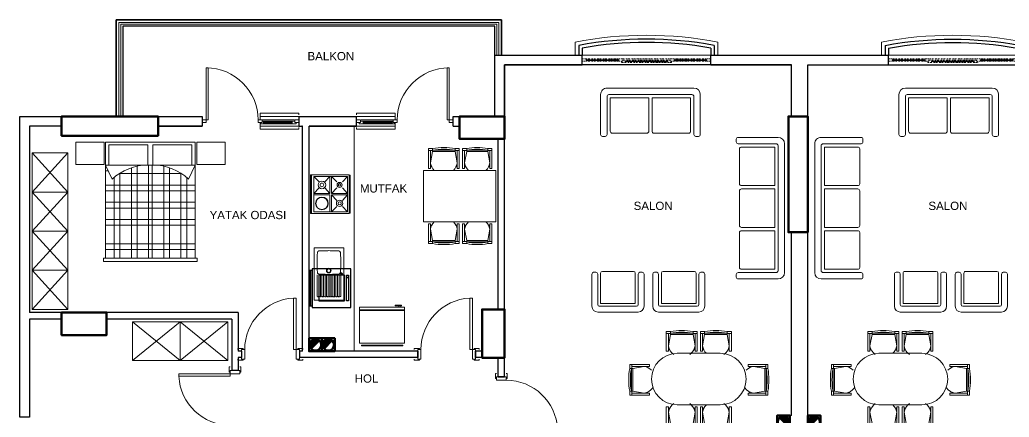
# Model space of a CAD drawing. Header units: millimetres. Extents: x 34 to 2479, y 29 to 1718.
# Drawn here: x 44 to 1582, y 1101 to 1718 of the extents above; entities that cross this region are included whole.
import ezdxf

# ---------------------------------------------------------------- set-up
doc = ezdxf.new("R2010")
doc.units = ezdxf.units.MM
doc.linetypes.add('BORDER', pattern=[1.75, 0.5, -0.25, 0.5, -0.25, 0, -0.25])
doc.linetypes.add('DOT2', pattern=[0.125, 0, -0.125])
for name, color, linetype, lineweight in [('0-Gör-4__0_20_', 6, 'Continuous', 20), ('duv', 142, 'Continuous', 30), ('DUVAR', 7, 'Continuous', 50), ('KOLON', 1, 'Continuous', 50), ('mahal', 1, 'Continuous', 20), ('MIMARI', 2, 'Continuous', 20), ('PENCERE', 3, 'Continuous', 18), ('sıva', 6, 'DOT2', 20), ('TARAMA', 252, 'Continuous', 13), ('TEFRIS', 6, 'Continuous', 15), ('TEFRİŞ', 2, 'Continuous', 25)]:
    doc.layers.add(name, color=color, linetype=linetype, lineweight=lineweight)
doc.layers.add('14_ISLAK_MEKAN_TEFRİŞ', color=134, linetype='Continuous')
doc.layers.add('AHSAP', color=35, linetype='Continuous')
doc.styles.add('text1', font='Arial')

# ---------------------------------------------------------------- blocks, each defined once
blk = doc.blocks.new('a1')
at = {"layer": 'TEFRIS'}
for p, q in [((177.242947, 1348.073006), (177.242947, 1528.363006)), ((316.802947, 1528.363006), (177.242947, 1528.363006)), ((182.588947, 1492.723006), (182.588947, 1523.908006)), ((243.176947, 1523.908006), (182.588947, 1523.908006)), ((243.176947, 1523.908006), (243.176947, 1492.723006)), ((250.868947, 1523.908006), (250.868947, 1492.723006)), ((311.456947, 1523.908006), (250.868947, 1523.908006)), ((311.456947, 1492.723006), (311.456947, 1523.908006)), ((316.802947, 1348.073006), (316.802947, 1528.363006)), ((187.661046, 1470.651197), (177.242947, 1492.723006)), ((316.802947, 1492.723006), (177.242947, 1492.723006)), ((244.067947, 1348.073006), (244.067947, 1492.723006)), ((249.977947, 1348.073006), (249.977947, 1492.723006)), ((306.384849, 1470.651197), (316.802947, 1492.723006)), ((181.44855, 1483.813006), (177.242947, 1483.813006)), ((295.506189, 1479.358006), (198.539706, 1479.358006)), ((199.517947, 1348.073006), (199.517947, 1479.999096)), ((217.337947, 1348.073006), (217.337947, 1488.573152)), ((226.247947, 1348.073006), (226.247947, 1491.002302)), ((267.797947, 1348.073006), (267.797947, 1491.002302)), ((276.707947, 1348.073006), (276.707947, 1488.573152)), ((294.527947, 1348.073006), (294.527947, 1479.999096)), ((316.802947, 1461.538006), (177.242947, 1461.538006)), ((190.607947, 1348.073006), (190.607947, 1473.846259)), ((303.437947, 1348.073006), (303.437947, 1473.846259)), ((316.802947, 1452.628006), (177.242947, 1452.628006)), ((177.242947, 1434.808006), (316.802947, 1434.808006)), ((177.242947, 1425.898006), (316.802947, 1425.898006)), ((177.242947, 1408.078006), (316.802947, 1408.078006)), ((177.242947, 1399.168006), (316.802947, 1399.168006)), ((177.242947, 1370.348006), (316.802947, 1370.348006)), ((177.242947, 1361.438006), (316.802947, 1361.438006)), ((177.242947, 1348.073006), (316.802947, 1348.073006))]:
    blk.add_line(p, q, dxfattribs=at)
at = {"layer": 'TEFRIS', "flags": 128}
for points in [[(131.073483, 1528.363006), (131.073483, 1493.363006), (175.073483, 1493.363006), (175.073483, 1528.363006), (131.073483, 1528.363006)], [(362.972412, 1528.363006), (362.972412, 1493.363006), (318.972412, 1493.363006), (318.972412, 1528.363006), (362.972412, 1528.363006)], [(316.802947, 1348.073006), (319.802947, 1348.073006), (319.802947, 1343.073006), (177.242947, 1343.073006), (174.242947, 1343.073006), (174.242947, 1348.073006), (177.242947, 1348.073006)]]:
    blk.add_lwpolyline(points, dxfattribs=at)
at = {"layer": 'TEFRIS'}
for centre, start, end in [((242.728534, 1412.997055), 89.677747, 133.685448), ((251.317361, 1412.997055), 46.314552, 90.322253)]:
    blk.add_arc(centre, 79.727212, start, end, dxfattribs=at)
blk = doc.blocks.new('bb12')
at = {"layer": '14_ISLAK_MEKAN_TEFRİŞ'}
for p, q in [((1139.887996, -291.899922), (1079.887996, -291.899922)), ((1079.887996, -291.899922), (1079.887996, -351.899922)), ((1139.887996, -351.899922), (1139.887996, -291.899922)), ((1129.887996, -301.899922), (1089.887996, -301.899922)), ((1089.887996, -301.899922), (1089.887996, -341.899922)), ((1129.887996, -341.899922), (1129.887996, -301.899922)), ((1079.887996, -351.899922), (1139.887996, -351.899922)), ((1082.428008, -351.899922), (1082.428008, -356.899922)), ((1089.887996, -341.899922), (1129.887996, -341.899922)), ((1082.428008, -356.899922), (1132.428008, -356.899922)), ((1132.428008, -356.899922), (1137.428008, -356.899922))]:
    blk.add_line(p, q, dxfattribs=at)
at = {"layer": '14_ISLAK_MEKAN_TEFRİŞ', "flags": 128}
for points in [[(1089.659863, -295.395742), (1093.65358, -295.395742), (1093.65358, -298.404103), (1089.659863, -298.404103)], [(1093.65358, -295.395742), (1129.887996, -295.395742), (1129.887996, -298.404103), (1093.65358, -298.404103)]]:
    blk.add_lwpolyline(points, close=True, dxfattribs=at)
for points in [[(1137.428008, -356.899922), (1137.428008, -351.899922)], [(1082.428008, -354.399922), (1137.428008, -354.399922)]]:
    blk.add_lwpolyline(points, dxfattribs=at)
blk = doc.blocks.new('dolap4', base_point=(63.3836, 1268.557))
at = {"layer": 'TEFRIS', "linetype": 'ByBlock'}
for p, q in [((63.383557, 1511.580829), (118.383557, 1450.824871)), ((63.383557, 1450.824871), (118.383557, 1511.580829)), ((118.383557, 1450.824871), (63.383557, 1450.824871)), ((118.383557, 1450.824871), (63.383557, 1390.068912)), ((118.383557, 1390.068912), (63.383557, 1450.824871)), ((118.383557, 1390.068912), (63.383557, 1390.068912)), ((63.383557, 1390.068912), (118.383557, 1329.312954)), ((63.383557, 1329.312954), (118.383557, 1390.068912)), ((118.383557, 1329.312954), (63.383557, 1329.312954)), ((118.383557, 1329.312954), (63.383557, 1268.556996)), ((118.383557, 1268.556996), (63.383557, 1329.312954))]:
    blk.add_line(p, q, dxfattribs=at)
at = {"layer": 'TEFRIS', "flags": 128}
blk.add_lwpolyline([(63.383557, 1268.556996), (63.383557, 1511.580829), (118.383557, 1511.580829), (118.383557, 1268.556996), (63.383557, 1268.556996)], dxfattribs=at)
blk = doc.blocks.new('dolap8', base_point=(219.2061, 1189.2131))
at = {"layer": 'TEFRIS', "linetype": 'ByBlock'}
for p, q in [((219.206078, 1189.21311), (293.217995, 1249.21311)), ((293.217995, 1189.21311), (219.206078, 1249.21311)), ((293.217995, 1249.21311), (293.217995, 1189.21311)), ((293.217995, 1249.21311), (367.229912, 1189.21311)), ((293.217995, 1189.21311), (367.229912, 1249.21311))]:
    blk.add_line(p, q, dxfattribs=at)
at = {"layer": 'TEFRIS', "flags": 128}
blk.add_lwpolyline([(219.206078, 1249.21311), (367.229912, 1249.21311), (367.229912, 1189.21311), (219.206078, 1189.21311), (219.206078, 1249.21311)], dxfattribs=at)
blk = doc.blocks.new('baca')
at = {"layer": 'MIMARI', "linetype": 'Continuous'}
blk.add_hatch(color=256, dxfattribs=at).paths.add_polyline_path([(16.2, -3.8), (15.2, -2.9), (14, -2.1), (12.7, -1.6), (11.4, -1.3), (10, -1.2), (8.6, -1.3), (7.3, -1.6), (6, -2.1), (4.8, -2.9), (3.8, -3.8), (2.9, -4.8), (2.1, -6), (1.6, -7.3), (1.3, -8.6), (1.2, -10), (1.3, -11.4), (1.6, -12.7), (2.1, -14), (2.9, -15.2), (3.8, -16.2)])
at = {"layer": 'DUVAR', "ltscale": 5, "flags": 128}
blk.add_lwpolyline([(0, 0), (20, 0), (20, -20), (0, -20)], close=True, dxfattribs=at)
at = {"layer": 'DUVAR', "ltscale": 5}
blk.add_circle((10, -10), 8.83, dxfattribs=at)
at = {"layer": 'MIMARI', "linetype": 'Continuous'}
blk.add_line((3.8, -16.2), (16.2, -3.8), dxfattribs=at)
blk = doc.blocks.new('klt_2')
at = {"layer": 'TEFRIS'}
for p, q in [((0, -38.139576), (0, 23.860424)), ((7, 26.860424), (3, 26.860424)), ((10, -35.139576), (10, 23.860424)), ((15, -33.139576), (15, 18.860424)), ((72, 21.860424), (18, 21.860424)), ((75, -33.139576), (75, 18.860424)), ((80, -33.139576), (80, 18.860424)), ((83, 21.860424), (137, 21.860424)), ((140, -33.139576), (140, 18.860424)), ((145, -35.139576), (145, 23.860424)), ((148, 26.860424), (152, 26.860424)), ((155, -38.139576), (155, 23.860424)), ((77.5, -38.139576), (13, -38.139576)), ((75, -33.139576), (15, -33.139576)), ((77.5, -38.139576), (142, -38.139576)), ((80, -33.139576), (140, -33.139576)), ((77.5, -48.139576), (10, -48.139576)), ((77.5, -48.139576), (145, -48.139576))]:
    blk.add_line(p, q, dxfattribs=at)
for centre, radius, start, end in [((3, 23.860424), 3, 90, 180), ((7, 23.860424), 3, 0, 90), ((18, 18.860424), 3, 90, 180), ((72, 18.860424), 3, 0, 90), ((83, 18.860424), 3, 90, 180), ((137, 18.860424), 3, 0, 90), ((148, 23.860424), 3, 90, 180), ((152, 23.860424), 3, 0, 90), ((10, -38.139576), 10, 180, 270), ((13, -35.139576), 3, 180, 270), ((142, -35.139576), 3, 270, 0), ((145, -38.139576), 10, 270, 0)]:
    blk.add_arc(centre, radius, start, end, dxfattribs=at)
blk = doc.blocks.new('KOLT')
at = {"layer": 'TEFRIS'}
for p, q in [((-0.004102, 0.051134), (-0.029102, 0.051134)), ((-0.004102, 0.051134), (0.670898, 0.051134)), ((-0.129102, -0.048866), (-0.129102, -0.60504)), ((-0.029102, -0.078866), (-0.029102, -0.60504)), ((-0.004102, -0.048866), (0.640898, -0.048866)), ((-0.004102, -0.048866), (0.000898, -0.048866)), ((0.020898, -0.098866), (0.620898, -0.098866)), ((0.020898, -0.098866), (0.020898, -0.618866)), ((0.620898, -0.098866), (0.620898, -0.618866)), ((0.670898, -0.078866), (0.670898, -0.60504)), ((0.770898, -0.048866), (0.770898, -0.60504)), ((-0.059102, -0.63504), (-0.099102, -0.63504)), ((0.050898, -0.648866), (0.590898, -0.648866)), ((0.700898, -0.63504), (0.740898, -0.63504))]:
    blk.add_line(p, q, dxfattribs=at)
for centre, radius, start, end in [((-0.029102, -0.048866), 0.1, 90, 180), ((0.670898, -0.048866), 0.1, 0, 90), ((0.000898, -0.078866), 0.03, 90, 180), ((0.640898, -0.078866), 0.03, 0, 90), ((-0.099102, -0.60504), 0.03, 180, 270), ((-0.059102, -0.60504), 0.03, 270, 0), ((0.050898, -0.618866), 0.03, 180, 270), ((0.590898, -0.618866), 0.03, 270, 0), ((0.700898, -0.60504), 0.03, 180, 270), ((0.740898, -0.60504), 0.03, 270, 0)]:
    blk.add_arc(centre, radius, start, end, dxfattribs=at)
blk = doc.blocks.new('klt_3')
at = {"layer": 'TEFRIS'}
for p, q in [((-34, 213), (-34, 217)), ((31, 220), (-31, 220)), ((28, 210), (-31, 210)), ((-29, 148), (-29, 202)), ((26, 205), (-26, 205)), ((26, 145), (26, 205)), ((31, 110), (31, 207)), ((41, 110), (41, 210)), ((26, 145), (-26, 145)), ((26, 140), (-26, 140)), ((26, 110), (26, 140)), ((-29, 110), (-29, 137)), ((-29, 110), (-29, 83)), ((26, 110), (26, 80)), ((31, 110), (31, 13)), ((41, 110), (41, 10)), ((26, 80), (-26, 80)), ((-29, 72), (-29, 18)), ((26, 75), (-26, 75)), ((26, 75), (26, 15)), ((-34, 7), (-34, 3)), ((28, 10), (-31, 10)), ((31, 0), (-31, 0)), ((26, 15), (-26, 15))]:
    blk.add_line(p, q, dxfattribs=at)
for centre, radius, start, end in [((-31, 217), 3, 90, 180), ((31, 210), 10, 0, 90), ((-31, 213), 3, 180, 270), ((-26, 202), 3, 90, 180), ((28, 207), 3, 0, 90), ((-26, 148), 3, 180, 270), ((-26, 137), 3, 90, 180), ((-26, 83), 3, 180, 270), ((-26, 72), 3, 90, 180), ((-26, 18), 3, 180, 270), ((-31, 7), 3, 90, 180), ((-31, 3), 3, 180, 270), ((28, 13), 3, 270, 0), ((31, 10), 10, 270, 0)]:
    blk.add_arc(centre, radius, start, end, dxfattribs=at)
blk = doc.blocks.new('dfsgadf')
at = {"layer": 'TEFRIS', "ltscale": 5}
for p, q in [((16407.274855, 28342.226677), (16407.274855, 28311.582287)), ((16413.674855, 28342.226677), (16407.274855, 28342.226677)), ((16413.674855, 28339.052333), (16407.274855, 28339.052333)), ((16410.474855, 28339.027213), (16410.474855, 28311.582287)), ((16413.674855, 28337.570469), (16410.474855, 28319.970469)), ((16413.674855, 28337.570469), (16413.674855, 28342.226677)), ((16413.674855, 28339.608007), (16448.874855, 28339.608007)), ((16413.674855, 28337.570469), (16448.874855, 28337.570469)), ((16448.874855, 28342.226677), (16455.274855, 28342.226677)), ((16448.874855, 28337.570469), (16448.874855, 28342.226677)), ((16448.874855, 28339.052333), (16455.274855, 28339.052333)), ((16448.874855, 28337.570469), (16452.074855, 28319.970469)), ((16452.074855, 28339.027213), (16452.074855, 28311.582287)), ((16455.274855, 28342.226677), (16455.274855, 28311.582287)), ((16460.391587, 28342.226677), (16460.391587, 28311.582287)), ((16460.391587, 28342.226677), (16460.391587, 28311.582287)), ((16466.791587, 28342.226677), (16460.391587, 28342.226677)), ((16466.791587, 28342.226677), (16460.391587, 28342.226677)), ((16466.791587, 28339.052333), (16460.391587, 28339.052333)), ((16466.791587, 28339.052333), (16460.391587, 28339.052333)), ((16463.591587, 28339.027213), (16463.591587, 28311.582287)), ((16463.591587, 28339.027213), (16463.591587, 28311.582287)), ((16466.791587, 28337.570469), (16463.591587, 28319.970469)), ((16466.791587, 28337.570469), (16463.591587, 28319.970469)), ((16466.791587, 28337.570469), (16466.791587, 28342.226677)), ((16466.791587, 28337.570469), (16466.791587, 28342.226677)), ((16466.791587, 28339.608007), (16499.491587, 28339.608007)), ((16499.491587, 28339.608007), (16466.791587, 28339.608007)), ((16466.791587, 28337.570469), (16499.491587, 28337.570469)), ((16499.491587, 28337.570469), (16466.791587, 28337.570469)), ((16499.491587, 28337.570469), (16499.491587, 28342.226677)), ((16499.491587, 28342.226677), (16505.891587, 28342.226677)), ((16499.491587, 28342.226677), (16505.891587, 28342.226677)), ((16499.491587, 28337.570469), (16499.491587, 28342.226677)), ((16499.491587, 28339.052333), (16505.891587, 28339.052333)), ((16499.491587, 28339.052333), (16505.891587, 28339.052333)), ((16499.491587, 28337.570469), (16502.691587, 28319.970469)), ((16499.491587, 28337.570469), (16502.691587, 28319.970469)), ((16502.691587, 28339.027213), (16502.691587, 28311.582287)), ((16502.691587, 28339.027213), (16502.691587, 28311.582287)), ((16505.891587, 28342.226677), (16505.891587, 28311.582287)), ((16505.891587, 28342.226677), (16505.891587, 28311.582287)), ((16399.518633, 28308.469343), (16512.024619, 28308.469343)), ((16399.518633, 28228.469343), (16399.518633, 28308.469343)), ((16410.474855, 28311.582287), (16407.274855, 28311.582287)), ((16412.497186, 28313.857961), (16410.474855, 28313.857961)), ((16450.052523, 28313.857961), (16452.074855, 28313.857961)), ((16452.074855, 28311.582287), (16455.274855, 28311.582287)), ((16463.591587, 28311.582287), (16460.391587, 28311.582287)), ((16463.591587, 28311.582287), (16460.391587, 28311.582287)), ((16465.613918, 28313.857961), (16463.591587, 28313.857961)), ((16465.613918, 28313.857961), (16463.591587, 28313.857961)), ((16500.669255, 28313.857961), (16502.691587, 28313.857961)), ((16500.669255, 28313.857961), (16502.691587, 28313.857961)), ((16502.691587, 28311.582287), (16505.891587, 28311.582287)), ((16502.691587, 28311.582287), (16505.891587, 28311.582287)), ((16512.024619, 28228.469343), (16512.024619, 28308.469343)), ((16512.024619, 28228.469343), (16399.518633, 28228.469343)), ((16410.474855, 28225.356399), (16407.274855, 28225.356399)), ((16407.274855, 28194.712009), (16407.274855, 28225.356399)), ((16410.474855, 28197.911472), (16410.474855, 28225.356399)), ((16412.497186, 28223.080725), (16410.474855, 28223.080725)), ((16413.674855, 28199.368217), (16410.474855, 28216.968217)), ((16448.874855, 28199.368217), (16452.074855, 28216.968217)), ((16450.052523, 28223.080725), (16452.074855, 28223.080725)), ((16452.074855, 28197.911472), (16452.074855, 28225.356399)), ((16452.074855, 28225.356399), (16455.274855, 28225.356399)), ((16455.274855, 28194.712009), (16455.274855, 28225.356399)), ((16460.391587, 28194.712009), (16460.391587, 28225.356399)), ((16463.591587, 28225.356399), (16460.391587, 28225.356399)), ((16460.391587, 28194.712009), (16460.391587, 28225.356399)), ((16463.591587, 28225.356399), (16460.391587, 28225.356399)), ((16463.591587, 28197.911472), (16463.591587, 28225.356399)), ((16463.591587, 28197.911472), (16463.591587, 28225.356399)), ((16465.613918, 28223.080725), (16463.591587, 28223.080725)), ((16465.613918, 28223.080725), (16463.591587, 28223.080725)), ((16466.791587, 28199.368217), (16463.591587, 28216.968217)), ((16466.791587, 28199.368217), (16463.591587, 28216.968217)), ((16499.491587, 28199.368217), (16502.691587, 28216.968217)), ((16499.491587, 28199.368217), (16502.691587, 28216.968217)), ((16500.669255, 28223.080725), (16502.691587, 28223.080725)), ((16500.669255, 28223.080725), (16502.691587, 28223.080725)), ((16502.691587, 28225.356399), (16505.891587, 28225.356399)), ((16502.691587, 28197.911472), (16502.691587, 28225.356399)), ((16502.691587, 28225.356399), (16505.891587, 28225.356399)), ((16502.691587, 28197.911472), (16502.691587, 28225.356399)), ((16505.891587, 28194.712009), (16505.891587, 28225.356399)), ((16505.891587, 28194.712009), (16505.891587, 28225.356399)), ((16413.674855, 28197.886353), (16407.274855, 28197.886353)), ((16413.674855, 28199.368217), (16448.874855, 28199.368217)), ((16413.674855, 28199.368217), (16413.674855, 28194.712009)), ((16413.674855, 28197.330679), (16448.874855, 28197.330679)), ((16448.874855, 28199.368217), (16448.874855, 28194.712009)), ((16448.874855, 28197.886353), (16455.274855, 28197.886353)), ((16466.791587, 28197.886353), (16460.391587, 28197.886353)), ((16466.791587, 28197.886353), (16460.391587, 28197.886353)), ((16499.491587, 28199.368217), (16466.791587, 28199.368217)), ((16466.791587, 28199.368217), (16466.791587, 28194.712009)), ((16466.791587, 28199.368217), (16499.491587, 28199.368217)), ((16466.791587, 28199.368217), (16466.791587, 28194.712009)), ((16499.491587, 28197.330679), (16466.791587, 28197.330679)), ((16466.791587, 28197.330679), (16499.491587, 28197.330679)), ((16499.491587, 28199.368217), (16499.491587, 28194.712009)), ((16499.491587, 28199.368217), (16499.491587, 28194.712009)), ((16499.491587, 28197.886353), (16505.891587, 28197.886353)), ((16499.491587, 28197.886353), (16505.891587, 28197.886353)), ((16413.674855, 28194.712009), (16407.274855, 28194.712009)), ((16448.874855, 28194.712009), (16455.274855, 28194.712009)), ((16466.791587, 28194.712009), (16460.391587, 28194.712009)), ((16466.791587, 28194.712009), (16460.391587, 28194.712009)), ((16499.491587, 28194.712009), (16505.891587, 28194.712009)), ((16499.491587, 28194.712009), (16505.891587, 28194.712009))]:
    blk.add_line(p, q, dxfattribs=at)
for centre, radius, start, end in [((16431.274855, 28246.274715), 97.552749, 79.606054, 100.393946), ((16431.274855, 28246.097121), 95.152749, 79.340864, 100.659136), ((16483.141587, 28259.529907), 84.297558, 78.816269, 101.183731), ((16483.141587, 28259.529907), 84.297558, 78.816269, 101.183731), ((16483.141587, 28259.020696), 82.229175, 78.531186, 101.468814), ((16483.141587, 28259.020696), 82.229175, 78.531186, 101.468814), ((16431.274855, 28323.461378), 21.090909, 189.527283, 225.302425), ((16431.274855, 28323.461378), 21.090909, 314.697575, 350.472717), ((16484.391587, 28323.461378), 21.090909, 189.527283, 225.302425), ((16484.391587, 28323.461378), 21.090909, 189.527283, 225.302425), ((16481.891587, 28323.461378), 21.090909, 314.697575, 350.472717), ((16481.891587, 28323.461378), 21.090909, 314.697575, 350.472717), ((16431.274855, 28213.477308), 21.090909, 134.697575, 170.472717), ((16431.274855, 28213.477308), 21.090909, 9.527283, 45.302425), ((16484.391587, 28213.477308), 21.090909, 134.697575, 170.472717), ((16484.391587, 28213.477308), 21.090909, 134.697575, 170.472717), ((16481.891587, 28213.477308), 21.090909, 9.527283, 45.302425), ((16481.891587, 28213.477308), 21.090909, 9.527283, 45.302425), ((16431.274855, 28290.841564), 95.152749, 259.340864, 280.659136), ((16483.141587, 28277.91799), 82.229175, 258.531186, 281.468814), ((16483.141587, 28277.91799), 82.229175, 258.531186, 281.468814), ((16431.274855, 28290.66397), 97.552749, 259.606054, 280.393946), ((16483.141587, 28277.408779), 84.297558, 258.816269, 281.183731), ((16483.141587, 28277.408779), 84.297558, 258.816269, 281.183731)]:
    blk.add_arc(centre, radius, start, end, dxfattribs=at)
blk = doc.blocks.new('kapı_10')
at = {"layer": '0-Gör-4__0_20_', "ltscale": 5}
for p, q in [((-9, -2.5), (-9, 5.5)), ((-9, 5.5), (-7.5, 5.5)), ((9, 5.5), (7.5, 5.5)), ((9, -2.5), (9, 5.5)), ((-7.5, -2.5), (-9, -2.5)), ((7.5, -2.5), (9, -2.5)), ((7.5, -5), (87.399937, -5)), ((7.5, -5), (7.5, -9)), ((7.5, -9), (87.399937, -9)), ((87.399937, -5), (87.399937, -9)), ((-9, -95.5), (-9, -87.5)), ((-9, -87.5), (-7.5, -87.5)), ((9, -87.5), (7.5, -87.5)), ((9, -95.5), (9, -87.5)), ((-7.5, -95.5), (-9, -95.5)), ((7.5, -95.5), (9, -95.5))]:
    blk.add_line(p, q, dxfattribs=at)
at = {"layer": '0-Gör-4__0_20_', "ltscale": 5, "flags": 128}
for points in [[(-7.5, 0), (7.5, 0), (7.5, -5), (-7.5, -5), (-7.5, 0)], [(-7.5, -85), (7.5, -85), (7.5, -90), (-7.5, -90), (-7.5, -85)]]:
    blk.add_lwpolyline(points, dxfattribs=at)
at = {"layer": '0-Gör-4__0_20_', "ltscale": 5}
blk.add_arc((7.5, -5), 80, 270, 357.134016, dxfattribs=at)
blk = doc.blocks.new('fgdfgfr')
at = {"layer": 'TEFRIS'}
for p, q in [((1223.771266, -39316.767325), (1223.771266, -39301.767325)), ((1373.771266, -39296.767325), (1313.771266, -39296.767325)), ((1313.771266, -39296.767325), (1313.771266, -39301.767325)), ((1313.771266, -39307.267325), (1313.771266, -39301.767325)), ((1373.771266, -39301.767325), (1313.771266, -39301.767325)), ((1373.771266, -39299.267325), (1373.771266, -39296.767325)), ((1373.771266, -39301.767325), (1373.771266, -39316.767325)), ((1229.771266, -39307.267325), (1223.771266, -39307.267325)), ((1223.771266, -39311.267325), (1223.771266, -39307.267325)), ((1229.771266, -39311.267325), (1223.771266, -39311.267325)), ((1229.771266, -39311.267325), (1229.771266, -39307.267325)), ((1316.771266, -39307.267325), (1310.771266, -39307.267325)), ((1310.771266, -39311.267325), (1310.771266, -39307.267325)), ((1316.771266, -39311.267325), (1310.771266, -39311.267325)), ((1313.771266, -39316.767325), (1313.771266, -39311.267325)), ((1313.771266, -39321.767325), (1313.771266, -39316.767325)), ((1373.771266, -39316.767325), (1313.771266, -39316.767325)), ((1314.771266, -39313.267325), (1314.771266, -39311.267325)), ((1369.771266, -39313.267325), (1314.771266, -39313.267325)), ((1316.771266, -39311.267325), (1316.771266, -39307.267325)), ((1366.771266, -39307.267325), (1316.771266, -39307.267325)), ((1367.771266, -39309.267325), (1316.771266, -39309.267325)), ((1318.771266, -39313.267325), (1318.771266, -39309.267325)), ((1363.771266, -39310.767325), (1318.771266, -39310.767325)), ((1363.771266, -39311.767325), (1318.771266, -39311.767325)), ((1363.771266, -39313.267325), (1363.771266, -39309.267325)), ((1373.771266, -39307.267325), (1367.771266, -39307.267325)), ((1367.771266, -39311.267325), (1367.771266, -39307.267325)), ((1373.771266, -39311.267325), (1367.771266, -39311.267325)), ((1369.771266, -39313.267325), (1369.771266, -39311.267325)), ((1373.771266, -39321.767325), (1313.771266, -39321.767325)), ((1373.771266, -39319.267325), (1373.771266, -39321.767325))]:
    blk.add_line(p, q, dxfattribs=at)
at = {"layer": 'TEFRIS', "flags": 128}
blk.add_lwpolyline([(1229.771266, -39307.267325), (1229.771266, -39226.267325), (1232.769211, -39226.322824), (1232.769211, -39307.267325), (1229.771266, -39307.267325)], dxfattribs=at)
at = {"layer": 'TEFRIS'}
blk.add_arc((1229.771266, -39307.267325), 81, 0, 90, dxfattribs=at)
blk = doc.blocks.new('gdgffg')
at = {"layer": 'PENCERE', "ltscale": 5}
for p, q in [((421.613762, -49280.283032), (421.613765, -49300.607307)), ((643.613766, -49280.28298), (643.613769, -49300.607307))]:
    blk.add_line(p, q, dxfattribs=at)
at = {"layer": 'PENCERE', "lineweight": 25, "ltscale": 5}
for p, q in [((427.613763, -49285.395158), (427.613765, -49300.607306)), ((637.613767, -49285.395109), (637.613769, -49300.607308)), ((432.613764, -49289.680565), (432.613765, -49300.607305)), ((632.613768, -49289.680518), (632.613769, -49300.607309)), ((632.613769, -49315.60726), (432.613769, -49315.607308))]:
    blk.add_line(p, q, dxfattribs=at)
at = {"layer": 'PENCERE'}
for p, q in [((432.613765, -49300.607308), (632.613769, -49300.60726)), ((432.613769, -49315.607308), (432.613766, -49300.607308)), ((632.613769, -49315.60726), (632.613769, -49300.607309)), ((489.613767, -49307.607292), (438.613767, -49307.607306)), ((489.613767, -49308.607292), (438.613767, -49308.607306)), ((565.613767, -49309.607277), (499.613767, -49309.60729)), ((565.613767, -49310.607277), (499.613767, -49310.60729)), ((626.613767, -49307.607262), (575.613767, -49307.607275)), ((626.613767, -49308.607262), (575.613767, -49308.607275))]:
    blk.add_line(p, q, dxfattribs=at)
at = {"layer": 'PENCERE', "linetype": 'BORDER', "ltscale": 5}
for p, q in [((488.613767, -49306.107293), (439.613767, -49306.107306)), ((488.613767, -49310.107293), (439.613767, -49310.107306)), ((495.613767, -49306.107291), (489.613767, -49306.107292)), ((489.613767, -49310.107292), (489.613767, -49306.107292)), ((495.613767, -49310.107291), (489.613767, -49310.107292)), ((493.613768, -49312.107292), (493.613767, -49310.107292)), ((571.613768, -49312.107276), (493.613768, -49312.107292)), ((495.613767, -49310.107291), (495.613767, -49306.107291)), ((569.613767, -49308.107277), (495.613767, -49308.107291)), ((568.613767, -49306.107277), (496.613767, -49306.107291)), ((499.613768, -49312.10729), (499.613767, -49308.10729)), ((565.613768, -49312.107277), (565.613767, -49308.107277)), ((575.613767, -49306.107275), (569.613767, -49306.107277)), ((569.613767, -49310.107277), (569.613767, -49306.107277)), ((575.613767, -49310.107275), (569.613767, -49310.107277)), ((571.613768, -49312.107276), (571.613767, -49310.107276)), ((575.613767, -49310.107275), (575.613767, -49306.107275)), ((625.613767, -49306.107262), (576.613767, -49306.107275)), ((625.613767, -49310.107262), (576.613767, -49310.107275))]:
    blk.add_line(p, q, dxfattribs=at)
at = {"layer": 'PENCERE', "linetype": 'BORDER', "ltscale": 5, "flags": 128}
for points in [[(438.613767, -49306.107306), (432.613767, -49306.107308), (432.613767, -49310.107308), (438.613767, -49310.107306), (438.613767, -49306.107306)], [(632.613767, -49306.10726), (626.613767, -49306.107262), (626.613767, -49310.107262), (632.613767, -49310.10726), (632.613767, -49306.10726)]]:
    blk.add_lwpolyline(points, dxfattribs=at)
at = {"layer": 'PENCERE', "ltscale": 5}
blk.add_arc((532.613897, -49852.002153), 582.394869, 79.012659, 100.987368, dxfattribs=at)
at = {"layer": 'PENCERE', "lineweight": 25, "ltscale": 5}
for centre, radius, start, end in [((532.613896, -49843.699495), 568.092211, 79.348842, 100.651185), ((532.613895, -49836.213919), 555.606635, 79.631217, 100.36881)]:
    blk.add_arc(centre, radius, start, end, dxfattribs=at)
blk = doc.blocks.new('Firin')
at = {"layer": 'TEFRIS'}
for p, q in [((0, -0.012687), (0.6, -0.012687)), ((0.2875, -0.05), (0.2875, -0.300568)), ((0.398274, -0.131875), (0.3125, -0.05)), ((0.575, -0.05), (0.489226, -0.131875)), ((0.2875, -0.300568), (0.025, -0.300568)), ((0.398274, -0.218693), (0.3125, -0.300568)), ((0.575, -0.300568), (0.489226, -0.218693)), ((0.025, -0.324432), (0.110774, -0.406307)), ((0.201726, -0.406307), (0.2875, -0.324432)), ((0.398274, -0.406307), (0.3125, -0.324432)), ((0.575, -0.324432), (0.489226, -0.406307)), ((0.025, -0.575), (0.110774, -0.493125)), ((0.201726, -0.493125), (0.2875, -0.575)), ((0.398274, -0.493125), (0.3125, -0.575)), ((0.575, -0.575), (0.489226, -0.493125))]:
    blk.add_line(p, q, dxfattribs=at)
at = {"layer": 'TEFRIS', "flags": 128}
for points in [[(0, 0), (0.6, 0), (0.6, -0.6), (0, -0.6)], [(0.025, -0.575), (0.575, -0.575), (0.575, -0.05), (0.025, -0.05)]]:
    blk.add_lwpolyline(points, close=True, dxfattribs=at)
for points in [[(0.3125, -0.05), (0.3125, -0.300568), (0.575, -0.300568)], [(0.2875, -0.575), (0.2875, -0.324432), (0.025, -0.324432)], [(0.3125, -0.575), (0.3125, -0.324432), (0.575, -0.324432)], [(0.005, -0.6), (0.005, -0.614), (0.595, -0.614), (0.595, -0.6)], [(0.15, -0.6), (0.15, -0.6125), (0.2, -0.6125), (0.2, -0.6)], [(0.225, -0.6), (0.225, -0.6125), (0.275, -0.6125), (0.275, -0.6)], [(0.3, -0.6), (0.3, -0.6125), (0.35, -0.6125), (0.35, -0.6)], [(0.375, -0.6), (0.375, -0.6125), (0.425, -0.6125), (0.425, -0.6)], [(0.45, -0.6), (0.45, -0.6125), (0.5, -0.6125), (0.5, -0.6)]]:
    blk.add_lwpolyline(points, dxfattribs=at)
at = {"layer": 'TEFRIS'}
for centre, radius in [((0.15625, -0.175284), 0.098575), ((0.15625, -0.175284), 0.093575), ((0.44375, -0.175284), 0.05975), ((0.44375, -0.175284), 0.029375), ((0.15625, -0.449716), 0.049177), ((0.15625, -0.449716), 0.024177), ((0.44375, -0.449716), 0.039833), ((0.44375, -0.449716), 0.019583)]:
    blk.add_circle(centre, radius, dxfattribs=at)
blk = doc.blocks.new('bzd_7060')
at = {"layer": 'TEFRIS'}
for p, q in [((-59, 67), (-60, 67)), ((-60, 67), (-60, 3)), ((-59, 3), (-59, 67)), ((-56, 0), (-56, 70)), ((-56, 70), (0, 70)), ((-5, 0), (-5, 70)), ((-4, 70), (-4, 0)), ((0, 70), (0, 0)), ((0, 64), (2, 64)), ((3, 65), (2, 65)), ((2, 65), (2, 55)), ((3, 55), (3, 65)), ((0, 61), (2, 61)), ((2, 55), (3, 55)), ((-60, 3), (-59, 3)), ((0, 0), (-56, 0))]:
    blk.add_line(p, q, dxfattribs=at)
blk = doc.blocks.new('EVIYE1')
at = {"layer": 'TEFRIS'}
for p, q in [((-33.48683, 5.721164), (-33.48683, 52.221164)), ((-32.48683, 53.221164), (51.51317, 53.221164)), ((7.01317, 49.721164), (11.01317, 49.721164)), ((9.01317, 47.721164), (9.01317, 51.721164)), ((52.51317, 5.721164), (52.51317, 52.221164)), ((45.71317, 45.657831), (9.55908, 45.657831)), ((45.71317, 43.097831), (10.01317, 43.097831)), ((45.71317, 40.537831), (10.01317, 40.537831)), ((45.71317, 37.977831), (10.01317, 37.977831)), ((45.71317, 35.417831), (10.065071, 35.417831)), ((45.71317, 32.857831), (10.104855, 32.857831)), ((11.01317, 48.221164), (45.71317, 48.221164)), ((46.91317, 47.021164), (46.91317, 46.857831)), ((46.91317, 44.457831), (46.91317, 44.297831)), ((46.91317, 41.897831), (46.91317, 41.737831)), ((46.91317, 39.337831), (46.91317, 39.177831)), ((46.91317, 36.777831), (46.91317, 36.617831)), ((46.91317, 34.217831), (46.91317, 34.057831)), ((45.71317, 20.057831), (10.01317, 20.057831)), ((45.71317, 17.497831), (10.01317, 17.497831)), ((45.71317, 22.617831), (10.066868, 22.617831)), ((45.71317, 25.177831), (10.105933, 25.177831)), ((45.71317, 30.297831), (10.124925, 30.297831)), ((45.71317, 27.737831), (10.125285, 27.737831)), ((46.91317, 31.657831), (46.91317, 31.497831)), ((46.91317, 26.537831), (46.91317, 26.377831)), ((46.91317, 23.977831), (46.91317, 23.817831)), ((46.91317, 21.417831), (46.91317, 21.257831)), ((46.91317, 18.857831), (46.91317, 18.697831)), ((46.91317, 16.297831), (46.91317, 16.137831)), ((-32.48683, 4.721164), (51.51317, 4.721164)), ((45.71317, 12.377831), (9.573338, 12.377831)), ((45.71317, 14.937831), (10.01317, 14.937831)), ((11.01317, 9.721164), (45.71317, 9.721164)), ((46.91317, 13.737831), (46.91317, 13.577831)), ((46.91317, 11.177831), (46.91317, 10.921164))]:
    blk.add_line(p, q, dxfattribs=at)
at = {"layer": 'TEFRIS', "flags": 128}
for points in [[(-28.069916, 12.721164, -0.009845), (-28.274831, 15.359359, -0.008463), (-28.505678, 21.000317, -0.005994), (-28.601232, 28.971164, -0.005994), (-28.505678, 36.942012, -0.008463), (-28.274831, 42.58297, -0.009845), (-28.069916, 45.221164, -0.374103)], [(-25.48683, 47.80425, -0.009845), (-22.848628, 48.009165, -0.008463), (-17.20767, 48.240013, -0.005994), (-9.236822, 48.335566, -0.005994), (-1.265975, 48.240013, -0.008463), (4.374983, 48.009165, -0.009845), (7.01317, 47.804252, -0.374103)], [(9.596257, 12.721164, 0.009845), (9.801171, 15.359359, 0.008463), (10.032018, 21.000317, 0.005994), (10.127572, 28.971164, 0.005994), (10.032018, 36.942012, 0.008463), (9.801171, 42.58297, 0.009845), (9.596257, 45.221164, 0.374103)], [(-25.48683, 10.138078, 0.009845), (-22.848628, 9.933163, 0.008463), (-17.20767, 9.702316, 0.005994), (-9.236822, 9.606762, 0.005994), (-1.265975, 9.702316, 0.008463), (4.374983, 9.933163, 0.009845), (7.01317, 10.138077, 0.374103)]]:
    blk.add_lwpolyline(points, format="xyb", dxfattribs=at)
at = {"layer": 'TEFRIS'}
for centre, radius in [((9.01317, 49.721164), 1.5), ((4.01317, 28.721164), 3.75), ((4.01317, 28.721164), 2.9)]:
    blk.add_circle(centre, radius, dxfattribs=at)
for centre, radius, start, end in [((-32.48683, 52.221164), 1, 90, 180), ((51.51317, 52.221164), 1, 0, 90), ((-25.48683, 45.221164), 2.583087, 90, 180), ((7.01317, 45.221164), 2.583087, 0, 90), ((45.71317, 47.021164), 1.2, 0, 90), ((45.71317, 46.857831), 1.2, 270, 0), ((45.71317, 44.457831), 1.2, 0, 90), ((45.71317, 44.297831), 1.2, 270, 0), ((45.71317, 41.897831), 1.2, 0, 90), ((45.71317, 41.737831), 1.2, 270, 0), ((45.71317, 39.337831), 1.2, 0, 90), ((45.71317, 39.177831), 1.2, 270, 0), ((45.71317, 36.777831), 1.2, 0, 90), ((45.71317, 36.617831), 1.2, 270, 0), ((45.71317, 34.217831), 1.2, 0, 90), ((45.71317, 34.057831), 1.2, 270, 0), ((45.71317, 31.657831), 1.2, 0, 90), ((45.71317, 31.497831), 1.2, 270, 0), ((45.71317, 29.097831), 1.2, 0, 90), ((45.71317, 28.937831), 1.2, 270, 0), ((45.71317, 26.537831), 1.2, 0, 90), ((45.71317, 26.377831), 1.2, 270, 0), ((45.71317, 23.977831), 1.2, 0, 90), ((45.71317, 23.817831), 1.2, 270, 0), ((45.71317, 21.417831), 1.2, 0, 90), ((45.71317, 21.257831), 1.2, 270, 0), ((45.71317, 18.857831), 1.2, 0, 90), ((45.71317, 18.697831), 1.2, 270, 0), ((45.71317, 16.297831), 1.2, 0, 90), ((-32.48683, 5.721164), 1, 180, 270), ((-25.48683, 12.721164), 2.583087, 180, 270), ((7.01317, 12.721164), 2.583087, 270, 0), ((45.71317, 16.137831), 1.2, 270, 0), ((45.71317, 13.737831), 1.2, 0, 90), ((45.71317, 13.577831), 1.2, 270, 0), ((45.71317, 11.177831), 1.2, 0, 90), ((45.71317, 10.921164), 1.2, 270, 0), ((51.51317, 5.721164), 1, 270, 0)]:
    blk.add_arc(centre, radius, start, end, dxfattribs=at)
blk = doc.blocks.new('masa_6')
at = {"layer": 'PENCERE'}
for p, q in [((-106.887727, 40), (-40, 40)), ((-40, -40), (-106.887727, -40))]:
    blk.add_line(p, q, dxfattribs=at)
for centre, start, end in [((-106.887727, 0), 90, 180), ((-40, 0), 0, 90), ((-106.887727, 0), 180, 270), ((-40, 0), 270, 0)]:
    blk.add_arc(centre, 40, start, end, dxfattribs=at)
at = {"layer": 'TARAMA'}
for p, q in [((-124.002229, 73.757334), (-124.002229, 43.112944)), ((-117.602229, 73.757334), (-124.002229, 73.757334)), ((-117.602229, 70.58299), (-124.002229, 70.58299)), ((-120.802229, 70.557871), (-120.802229, 43.112944)), ((-117.602229, 69.101126), (-120.802229, 51.501126)), ((-117.602229, 69.101126), (-117.602229, 73.757334)), ((-117.602229, 71.138664), (-82.402229, 71.138664)), ((-117.602229, 69.101126), (-82.402229, 69.101126)), ((-82.402229, 73.757334), (-76.002229, 73.757334)), ((-82.402229, 69.101126), (-82.402229, 73.757334)), ((-82.402229, 70.58299), (-76.002229, 70.58299)), ((-82.402229, 69.101126), (-79.202229, 51.501126)), ((-79.202229, 70.557871), (-79.202229, 43.112944)), ((-76.002229, 73.757334), (-76.002229, 43.112944)), ((-70.885498, 73.757334), (-70.885498, 43.112944)), ((-70.885498, 73.757334), (-70.885498, 43.112944)), ((-64.485498, 73.757334), (-70.885498, 73.757334)), ((-64.485498, 73.757334), (-70.885498, 73.757334)), ((-64.485498, 70.58299), (-70.885498, 70.58299)), ((-64.485498, 70.58299), (-70.885498, 70.58299)), ((-67.685498, 70.557871), (-67.685498, 43.112944)), ((-67.685498, 70.557871), (-67.685498, 43.112944)), ((-64.485498, 69.101126), (-67.685498, 51.501126)), ((-64.485498, 69.101126), (-67.685498, 51.501126)), ((-64.485498, 69.101126), (-64.485498, 73.757334)), ((-64.485498, 69.101126), (-64.485498, 73.757334)), ((-64.485498, 71.138664), (-29.285498, 71.138664)), ((-29.285498, 71.138664), (-64.485498, 71.138664)), ((-64.485498, 69.101126), (-29.285498, 69.101126)), ((-29.285498, 69.101126), (-64.485498, 69.101126)), ((-29.285498, 69.101126), (-29.285498, 73.757334)), ((-29.285498, 73.757334), (-22.885498, 73.757334)), ((-29.285498, 73.757334), (-22.885498, 73.757334)), ((-29.285498, 69.101126), (-29.285498, 73.757334)), ((-29.285498, 70.58299), (-22.885498, 70.58299)), ((-29.285498, 70.58299), (-22.885498, 70.58299)), ((-29.285498, 69.101126), (-26.085498, 51.501126)), ((-29.285498, 69.101126), (-26.085498, 51.501126)), ((-26.085498, 70.557871), (-26.085498, 43.112944)), ((-26.085498, 70.557871), (-26.085498, 43.112944)), ((-22.885498, 73.757334), (-22.885498, 43.112944)), ((-22.885498, 73.757334), (-22.885498, 43.112944)), ((-120.802229, 43.112944), (-124.002229, 43.112944)), ((-118.779898, 45.388618), (-120.802229, 45.388618)), ((-81.224561, 45.388618), (-79.202229, 45.388618)), ((-79.202229, 43.112944), (-76.002229, 43.112944)), ((-67.685498, 43.112944), (-70.885498, 43.112944)), ((-67.685498, 43.112944), (-70.885498, 43.112944)), ((-65.663166, 45.388618), (-67.685498, 45.388618)), ((-65.663166, 45.388618), (-67.685498, 45.388618)), ((-28.107829, 45.388618), (-26.085498, 45.388618)), ((-28.107829, 45.388618), (-26.085498, 45.388618)), ((-26.085498, 43.112944), (-22.885498, 43.112944)), ((-26.085498, 43.112944), (-22.885498, 43.112944)), ((-180.833592, 22.788576), (-150.189202, 22.788576)), ((-180.833592, 16.388576), (-180.833592, 22.788576)), ((-176.177384, 16.388576), (-180.833592, 16.388576)), ((-178.214922, -18.811424), (-178.214922, 16.388576)), ((-177.659247, 16.388576), (-177.659247, 22.788576)), ((-177.634128, 19.588576), (-150.189202, 19.588576)), ((-176.177384, 16.388576), (-158.577384, 19.588576)), ((-176.177384, -18.811424), (-176.177384, 16.388576)), ((-152.464876, 17.566245), (-152.464876, 19.588576)), ((-150.189202, 19.588576), (-150.189202, 22.788576)), ((33.945865, 22.788576), (3.301475, 22.788576)), ((3.301475, 19.588576), (3.301475, 22.788576)), ((30.746401, 19.588576), (3.301475, 19.588576)), ((5.577149, 17.566245), (5.577149, 19.588576)), ((29.289657, 16.388576), (11.689657, 19.588576)), ((29.289657, 16.388576), (33.945865, 16.388576)), ((29.289657, -18.811424), (29.289657, 16.388576)), ((30.771521, 16.388576), (30.771521, 22.788576)), ((31.327195, -18.811424), (31.327195, 16.388576)), ((33.945865, 16.388576), (33.945865, 22.788576)), ((-180.833592, -18.811424), (-180.833592, -25.211424)), ((-176.177384, -18.811424), (-180.833592, -18.811424)), ((-180.833592, -25.211424), (-150.189202, -25.211424)), ((-177.659247, -18.811424), (-177.659247, -25.211424)), ((-177.634128, -22.011424), (-150.189202, -22.011424)), ((-176.177384, -18.811424), (-158.577384, -22.011424)), ((-152.464876, -19.989092), (-152.464876, -22.011424)), ((-150.189202, -22.011424), (-150.189202, -25.211424)), ((30.746401, -22.011424), (3.301475, -22.011424)), ((3.301475, -22.011424), (3.301475, -25.211424)), ((33.945865, -25.211424), (3.301475, -25.211424)), ((5.577149, -19.989092), (5.577149, -22.011424)), ((29.289657, -18.811424), (11.689657, -22.011424)), ((29.289657, -18.811424), (33.945865, -18.811424)), ((30.771521, -18.811424), (30.771521, -25.211424)), ((33.945865, -18.811424), (33.945865, -25.211424)), ((-120.802229, -43.112944), (-124.002229, -43.112944)), ((-124.002229, -73.757334), (-124.002229, -43.112944)), ((-120.802229, -70.557871), (-120.802229, -43.112944)), ((-118.779898, -45.388618), (-120.802229, -45.388618)), ((-81.224561, -45.388618), (-79.202229, -45.388618)), ((-79.202229, -70.557871), (-79.202229, -43.112944)), ((-79.202229, -43.112944), (-76.002229, -43.112944)), ((-76.002229, -73.757334), (-76.002229, -43.112944)), ((-70.885498, -73.757334), (-70.885498, -43.112944)), ((-67.685498, -43.112944), (-70.885498, -43.112944)), ((-70.885498, -73.757334), (-70.885498, -43.112944)), ((-67.685498, -43.112944), (-70.885498, -43.112944)), ((-67.685498, -70.557871), (-67.685498, -43.112944)), ((-67.685498, -70.557871), (-67.685498, -43.112944)), ((-65.663166, -45.388618), (-67.685498, -45.388618)), ((-65.663166, -45.388618), (-67.685498, -45.388618)), ((-28.107829, -45.388618), (-26.085498, -45.388618)), ((-28.107829, -45.388618), (-26.085498, -45.388618)), ((-26.085498, -43.112944), (-22.885498, -43.112944)), ((-26.085498, -70.557871), (-26.085498, -43.112944)), ((-26.085498, -43.112944), (-22.885498, -43.112944)), ((-26.085498, -70.557871), (-26.085498, -43.112944)), ((-22.885498, -73.757334), (-22.885498, -43.112944)), ((-22.885498, -73.757334), (-22.885498, -43.112944)), ((-117.602229, -69.101126), (-120.802229, -51.501126)), ((-82.402229, -69.101126), (-79.202229, -51.501126)), ((-64.485498, -69.101126), (-67.685498, -51.501126)), ((-64.485498, -69.101126), (-67.685498, -51.501126)), ((-29.285498, -69.101126), (-26.085498, -51.501126)), ((-29.285498, -69.101126), (-26.085498, -51.501126)), ((-117.602229, -70.58299), (-124.002229, -70.58299)), ((-117.602229, -73.757334), (-124.002229, -73.757334)), ((-117.602229, -69.101126), (-82.402229, -69.101126)), ((-117.602229, -69.101126), (-117.602229, -73.757334)), ((-117.602229, -71.138664), (-82.402229, -71.138664)), ((-82.402229, -69.101126), (-82.402229, -73.757334)), ((-82.402229, -70.58299), (-76.002229, -70.58299)), ((-82.402229, -73.757334), (-76.002229, -73.757334)), ((-64.485498, -70.58299), (-70.885498, -70.58299)), ((-64.485498, -70.58299), (-70.885498, -70.58299)), ((-64.485498, -73.757334), (-70.885498, -73.757334)), ((-64.485498, -73.757334), (-70.885498, -73.757334)), ((-29.285498, -69.101126), (-64.485498, -69.101126)), ((-64.485498, -69.101126), (-64.485498, -73.757334)), ((-64.485498, -69.101126), (-29.285498, -69.101126)), ((-64.485498, -69.101126), (-64.485498, -73.757334)), ((-29.285498, -71.138664), (-64.485498, -71.138664)), ((-64.485498, -71.138664), (-29.285498, -71.138664)), ((-29.285498, -69.101126), (-29.285498, -73.757334)), ((-29.285498, -69.101126), (-29.285498, -73.757334)), ((-29.285498, -70.58299), (-22.885498, -70.58299)), ((-29.285498, -70.58299), (-22.885498, -70.58299)), ((-29.285498, -73.757334), (-22.885498, -73.757334)), ((-29.285498, -73.757334), (-22.885498, -73.757334))]:
    blk.add_line(p, q, dxfattribs=at)
for centre, radius, start, end in [((-100.002229, -22.194628), 97.552749, 79.606054, 100.393946), ((-100.002229, -22.372221), 95.152749, 79.340864, 100.659136), ((-46.885498, -22.194628), 97.552749, 79.606054, 100.393946), ((-46.885498, -22.194628), 97.552749, 79.606054, 100.393946), ((-46.885498, -22.372221), 95.152749, 79.340864, 100.659136), ((-46.885498, -22.372221), 95.152749, 79.340864, 100.659136), ((-100.002229, 54.992035), 21.090909, 189.527283, 233.67779), ((-100.002229, 54.992035), 21.090909, 314.697575, 350.472717), ((-46.885498, 54.992035), 21.090909, 189.527283, 225.302425), ((-46.885498, 54.992035), 21.090909, 189.527283, 233.67779), ((-46.885498, 54.992035), 21.090909, 306.32221, 350.472717), ((-46.885498, 54.992035), 21.090909, 314.697575, 350.472717), ((-84.88163, -1.211424), 97.552749, 169.606054, 190.393946), ((-84.704036, -1.211424), 95.152749, 169.340864, 190.659136), ((-162.068293, -1.211424), 21.090909, 44.697575, 80.472717), ((15.180566, -1.211424), 21.090909, 99.527283, 135.302425), ((-62.183691, -1.211424), 95.152749, 349.340864, 10.659136), ((-62.006097, -1.211424), 97.552749, 349.606054, 10.393946), ((-162.068293, -1.211424), 21.090909, 279.527283, 323.67779), ((15.180566, -1.211424), 21.090909, 216.32221, 260.472717), ((-100.002229, -54.992035), 21.090909, 126.32221, 170.472717), ((-100.002229, -54.992035), 21.090909, 9.527283, 45.302425), ((-46.885498, -54.992035), 21.090909, 126.32221, 170.472717), ((-46.885498, -54.992035), 21.090909, 134.697575, 170.472717), ((-46.885498, -54.992035), 21.090909, 9.527283, 53.67779), ((-46.885498, -54.992035), 21.090909, 9.527283, 45.302425), ((-100.002229, 22.194628), 97.552749, 259.606054, 280.393946), ((-100.002229, 22.372221), 95.152749, 259.340864, 280.659136), ((-46.885498, 22.194628), 97.552749, 259.606054, 280.393946), ((-46.885498, 22.194628), 97.552749, 259.606054, 280.393946), ((-46.885498, 22.372221), 95.152749, 259.340864, 280.659136), ((-46.885498, 22.372221), 95.152749, 259.340864, 280.659136)]:
    blk.add_arc(centre, radius, start, end, dxfattribs=at)
at = {"layer": 'TEFRİŞ'}
for p, q in [((-146.887727, 0), (-146.887727, 0)), ((0, 0), (0, 0))]:
    blk.add_line(p, q, dxfattribs=at)

msp = doc.modelspace()

# ---------------------------------------------------------------- linework, layer by layer
for p, q in [((792.595611, 1718.310939), (193.914759, 1718.305823)), ((193.914759, 1718.305823), (193.914759, 1568.307219)), ((782.595611, 1708.310939), (203.914759, 1708.305823)), ((203.914759, 1708.305823), (203.914759, 1568.307219)), ((782.595611, 1663.310939), (782.595611, 1708.310939)), ((792.595611, 1663.310939), (792.595611, 1718.310939)), ((797.595622, 1273.558157), (797.595622, 1553.310916)), ((787.595622, 1283.558157), (787.595622, 1533.310916)), ((787.595622, 1268.350991), (787.595622, 1293.179417))]:
    msp.add_line(p, q)
at = {"layer": 'duv'}
for p, q in [((782.595622, 1568.310916), (782.595614, 1663.310939)), ((782.595614, 1663.310939), (918.216075, 1663.310903)), ((918.21608, 1648.310968), (918.216073, 1663.310968)), ((1118.217134, 1648.311004), (1118.217134, 1663.311051)), ((1118.217135, 1663.310939), (1394.460164, 1663.310939)), ((1394.460162, 1648.311004), (1394.460162, 1663.311051)), ((797.595622, 1568.310916), (797.595614, 1648.310939)), ((797.595614, 1648.310939), (918.216082, 1648.310903)), ((797.595622, 1568.310916), (797.595614, 1648.310939)), ((797.595614, 1648.310939), (918.216082, 1648.310903)), ((1118.217135, 1648.310939), (1243.838641, 1648.310939)), ((1118.217135, 1648.310939), (1243.838641, 1648.310939)), ((1243.838649, 1568.310916), (1243.838641, 1648.310939)), ((1268.838649, 1568.310918), (1268.838641, 1648.310941)), ((1268.838641, 1648.310941), (1394.460164, 1648.310939)), ((1268.838641, 1648.310941), (1394.460164, 1648.310939)), ((327.595597, 1568.310916), (327.59561, 1553.305955)), ((327.595611, 1568.312459), (327.595798, 1553.307807)), ((477.595611, 1568.314336), (477.595798, 1553.309683)), ((567.595622, 1553.306096), (567.595622, 1568.310916)), ((717.595622, 1568.310916), (782.595622, 1568.310916)), ((717.595622, 1553.310916), (717.595622, 1568.310916)), ((483.595622, 1203.555934), (483.595622, 1553.310916)), ((493.595622, 1203.555934), (493.595622, 1553.310916)), ((797.595622, 1163.555934), (797.595622, 1553.310916)), ((787.595622, 1268.350991), (787.595622, 1533.310916)), ((1268.838649, 1103.560382), (1268.838649, 1418.308782)), ((1243.838641, 1103.560379), (1243.838641, 1388.310849)), ((383.595622, 1263.558157), (58.914752, 1263.558157)), ((383.595622, 1263.558157), (383.595622, 1203.555934)), ((108.914759, 1253.558157), (58.914752, 1253.558157)), ((373.595622, 1253.558157), (178.914759, 1253.558157)), ((373.595622, 1253.558157), (373.595622, 1173.555934)), ((388.595622, 1203.555934), (383.595622, 1203.555934)), ((388.595622, 1203.555934), (388.595622, 1193.555934)), ((483.595622, 1203.555934), (478.595622, 1203.555934)), ((478.595622, 1203.555934), (478.595622, 1193.555934)), ((662.595622, 1203.555934), (493.595622, 1203.555934)), ((662.595622, 1193.555934), (662.595622, 1203.555934)), ((662.595622, 1203.555934), (662.595622, 1193.555934)), ((762.595622, 1203.555934), (752.595622, 1203.555934)), ((752.595622, 1193.555934), (752.595622, 1203.555934)), ((752.595622, 1203.555934), (752.595622, 1193.555934)), ((383.595622, 1193.555934), (383.595622, 1173.555934)), ((388.595622, 1193.555934), (383.595622, 1193.555934)), ((662.595622, 1193.555934), (478.595622, 1193.555934)), ((787.595622, 1193.555934), (752.595622, 1193.555934)), ((787.595622, 1163.555934), (787.595622, 1193.558157)), ((383.595622, 1173.555934), (373.595622, 1173.555934)), ((383.595622, 1173.555934), (373.595622, 1173.555934)), ((383.595622, 1173.555934), (373.595622, 1173.555934)), ((797.595622, 1163.555934), (787.595622, 1163.555934)), ((787.595622, 1163.555934), (797.595622, 1163.555934)), ((58.914752, 1101.058157), (43.914752, 1101.058157)), ((1243.838641, 1103.560379), (1241.338874, 1103.560379)), ((1271.338415, 1103.560382), (1268.838649, 1103.560382))]:
    msp.add_line(p, q, dxfattribs=at)
at = {"layer": 'duv', "flags": 128}
for points in [[(193.914759, 1568.307219), (193.914759, 1718.305823), (792.595611, 1718.310939), (792.595613, 1663.310916)], [(782.595614, 1663.310916), (782.595614, 1708.310939), (203.914759, 1708.305823), (203.914759, 1568.307219)], [(717.595622, 1568.310916), (782.595622, 1568.310916), (782.595614, 1663.310939), (918.216075, 1663.310903)], [(717.595622, 1568.306358), (782.595615, 1568.306472), (782.59561, 1663.310916), (918.217131, 1663.310886)], [(782.595614, 1663.310939), (918.216075, 1663.310903)], [(1118.217134, 1663.310933), (1394.460162, 1663.310945)], [(1118.217135, 1663.310939), (1394.460164, 1663.310939)], [(1118.217135, 1663.310939), (1394.460164, 1663.310939)], [(918.217135, 1648.310886), (797.595611, 1648.310916), (797.595616, 1553.306498)], [(797.595622, 1553.310916), (797.595614, 1648.310939), (918.216082, 1648.310903)], [(1243.838641, 1648.310939), (1118.21371, 1648.310933)], [(1118.217135, 1648.310939), (1243.838641, 1648.310939)], [(1268.838641, 1648.310941), (1394.460164, 1648.310939)], [(43.914752, 1101.058157), (43.914752, 1243.546057), (43.914752, 1243.557842), (43.914752, 1568.310916), (327.595597, 1568.311023)], [(108.914759, 1568.310916), (163.914759, 1568.310916), (163.914759, 1568.312151)], [(185.233907, 1568.306039), (327.595611, 1568.310943)], [(477.595611, 1568.309835), (498.596051, 1568.30968), (498.595721, 1568.305975), (567.595622, 1568.306096)], [(108.914759, 1553.310916), (58.914752, 1553.310916), (58.914752, 1263.558157)], [(327.59561, 1553.305955), (258.914759, 1553.314219), (327.59561, 1553.306072)], [(298.914772, 1553.307448), (327.595798, 1553.307807)], [(477.595798, 1553.321322), (477.59561, 1553.321322)], [(477.595798, 1553.309683), (482.201057, 1553.309741)], [(483.595622, 1553.305949), (482.20072, 1553.305947), (482.201057, 1553.309741)], [(493.595622, 1203.555934), (493.595622, 1553.310916), (567.595622, 1553.310916)], [(567.595622, 1553.306096), (493.595622, 1553.305966)], [(567.595622, 1553.317152), (567.595391, 1553.317153)], [(717.595622, 1553.310916), (727.595622, 1553.310916)], [(717.595622, 1553.310916), (727.595622, 1553.310916)], [(717.595622, 1553.310916), (727.595622, 1553.310916)], [(717.595622, 1553.310916), (727.595622, 1553.310916)], [(58.914752, 1253.558157), (58.914752, 1243.557842), (58.914752, 1243.546057), (58.914752, 1101.058157)]]:
    msp.add_lwpolyline(points, dxfattribs=at)
at = {"layer": 'KOLON', "flags": 128}
for points in [[(108.914759, 1568.310916), (108.914759, 1538.311004), (258.914759, 1538.311004), (258.914759, 1568.310916), (108.914759, 1568.310916), (108.914759, 1538.311004)], [(727.595622, 1568.310916), (727.595622, 1533.310916), (797.595622, 1533.310916), (797.595622, 1568.310916), (727.595622, 1568.310916), (727.595622, 1533.310916)], [(1268.838649, 1568.310913), (1238.838649, 1568.310916), (1238.838649, 1388.310849), (1268.838649, 1388.310849), (1268.838649, 1568.310913), (1241.338649, 1568.310916)], [(108.914753, 1228.703248), (108.914753, 1263.703248), (178.914753, 1263.703248), (178.914753, 1228.703248), (108.914753, 1228.703248), (108.914753, 1263.703248)], [(762.595622, 1268.350991), (797.595622, 1268.350991), (797.595622, 1193.351055), (762.595622, 1193.351055), (762.595622, 1268.350991), (797.595622, 1268.350991)]]:
    msp.add_lwpolyline(points, dxfattribs=at)
at = {"layer": 'TEFRIS', "flags": 128}
for points in [[(788.595614, 1663.310916), (788.595614, 1714.310939), (197.914759, 1714.305823), (197.914759, 1568.307219)], [(785.595614, 1663.310916), (785.595614, 1711.310939), (200.914759, 1711.305823), (200.914759, 1568.307219)]]:
    msp.add_lwpolyline(points, dxfattribs=at)
at = {"layer": 'TEFRIS', "ltscale": 5, "flags": 128}
msp.add_lwpolyline([(563.595622, 1203.555934), (563.595622, 1553.310916)], dxfattribs=at)

# ---------------------------------------------------------------- block references
msp.add_blockref('a1', (0, 0))
at = {"linetype": 'ByBlock'}
for name, p in [('dolap4', (63.3836, 1268.557)), ('dolap8', (219.2061, 1189.2131))]:
    msp.add_blockref(name, p, dxfattribs=at)
at = {"rotation": 270}
msp.add_blockref('bb12', (850.495544, 2411.535533), dxfattribs=at)
at = {"layer": 'AHSAP', "xscale": -1}
msp.add_blockref('masa_6', (1026.160344, 1160.284249), dxfattribs=at)
at = {"layer": 'AHSAP'}
msp.add_blockref('masa_6', (1486.516953, 1160.284249), dxfattribs=at)
at = {"layer": 'DUVAR'}
for p in [(493.595622, 1223.555934), (513.595622, 1223.555934), (1268.838649, 1103.564825)]:
    msp.add_blockref('baca', p, dxfattribs=at)
at = {"layer": 'DUVAR', "xscale": -1}
msp.add_blockref('baca', (1241.338882, 1103.564825), dxfattribs=at)
at = {"layer": 'KOLON', "xscale": 0.95, "yscale": 0.95, "zscale": 0.95, "rotation": 270}
msp.add_blockref('EVIYE1', (497.005686, 1332.549579), dxfattribs=at)
at = {"layer": 'KOLON', "xscale": -1, "rotation": 270}
msp.add_blockref('bzd_7060', (572.264999, 1271.848213), dxfattribs=at)
at = {"layer": 'sıva', "xscale": 100, "yscale": 100, "zscale": 100, "rotation": 90}
msp.add_blockref('Firin', (496.10749, 1417.500037), dxfattribs=at)
at = {"layer": 'TEFRIS'}
for name, p in [('gdgffg', (485.603366, 50963.918193)), ('fgdfgfr', (-896.175656, 40870.088647))]:
    msp.add_blockref(name, p, dxfattribs=at)
at = {"layer": 'TEFRIS', "xscale": -1}
for name, p in [('gdgffg', (2027.073931, 50963.918193)), ('fgdfgfr', (1941.366657, 40870.079659)), ('kapı_10', (378.595622, 1173.555934))]:
    msp.add_blockref(name, p, dxfattribs=at)
at = {"layer": 'TEFRIS', "ltscale": 5, "rotation": 180}
for name, p in [('klt_2', (1101.897221, 1564.110707)), ('klt_3', (1320.829811, 1535.734594))]:
    msp.add_blockref(name, p, dxfattribs=at)
at = {"layer": 'TEFRIS', "ltscale": 5, "xscale": -1, "rotation": 180}
for name, p in [('klt_2', (1410.780077, 1564.110707)), ('klt_3', (1191.847487, 1535.734594))]:
    msp.add_blockref(name, p, dxfattribs=at)
at = {"layer": 'TEFRIS', "ltscale": 5}
msp.add_blockref('dfsgadf', (-15728.051242, -26823.985834), dxfattribs=at)
at = {"layer": 'TEFRIS', "ltscale": 5, "yscale": 90, "zscale": 90, "rotation": 180}
for p, xscale in [((945.022179, 1268.988435), -90), ((1039.501818, 1268.988435), -90), ((1473.175479, 1268.988435), 90), ((1567.655119, 1268.988435), 90)]:
    msp.add_blockref('KOLT', p, dxfattribs=dict(at, xscale=xscale))
at = {"layer": 'TEFRIS', "xscale": -1}
for p, rotation in [((478.595622, 1198.555934), 270), ((752.595622, 1198.555934), 270), ((792.595622, 1073.555934), 180)]:
    msp.add_blockref('kapı_10', p, dxfattribs=dict(at, rotation=rotation))

# ---------------------------------------------------------------- texts
at = {"layer": 'mahal', "char_height": 12.8, "attachment_point": 2, "style": 'text1'}
for s, insert, width in [('BALKON', (527.496273, 1668.252201), 102.580941), ('MUTFAK', (609.434506, 1462.809372), 102.580941), ('SALON', (1028.592794, 1435.750693), 140.564968), ('SALON', (1486.886511, 1435.750693), 140.564968), ('YATAK ODASI', (398.611771, 1421.491816), 140.564968), ('HOL', (583.016602, 1167.52719), 130.564968)]:
    msp.add_mtext(s, dxfattribs=dict(at, insert=insert, width=width))

doc.saveas('drawing.dxf')
